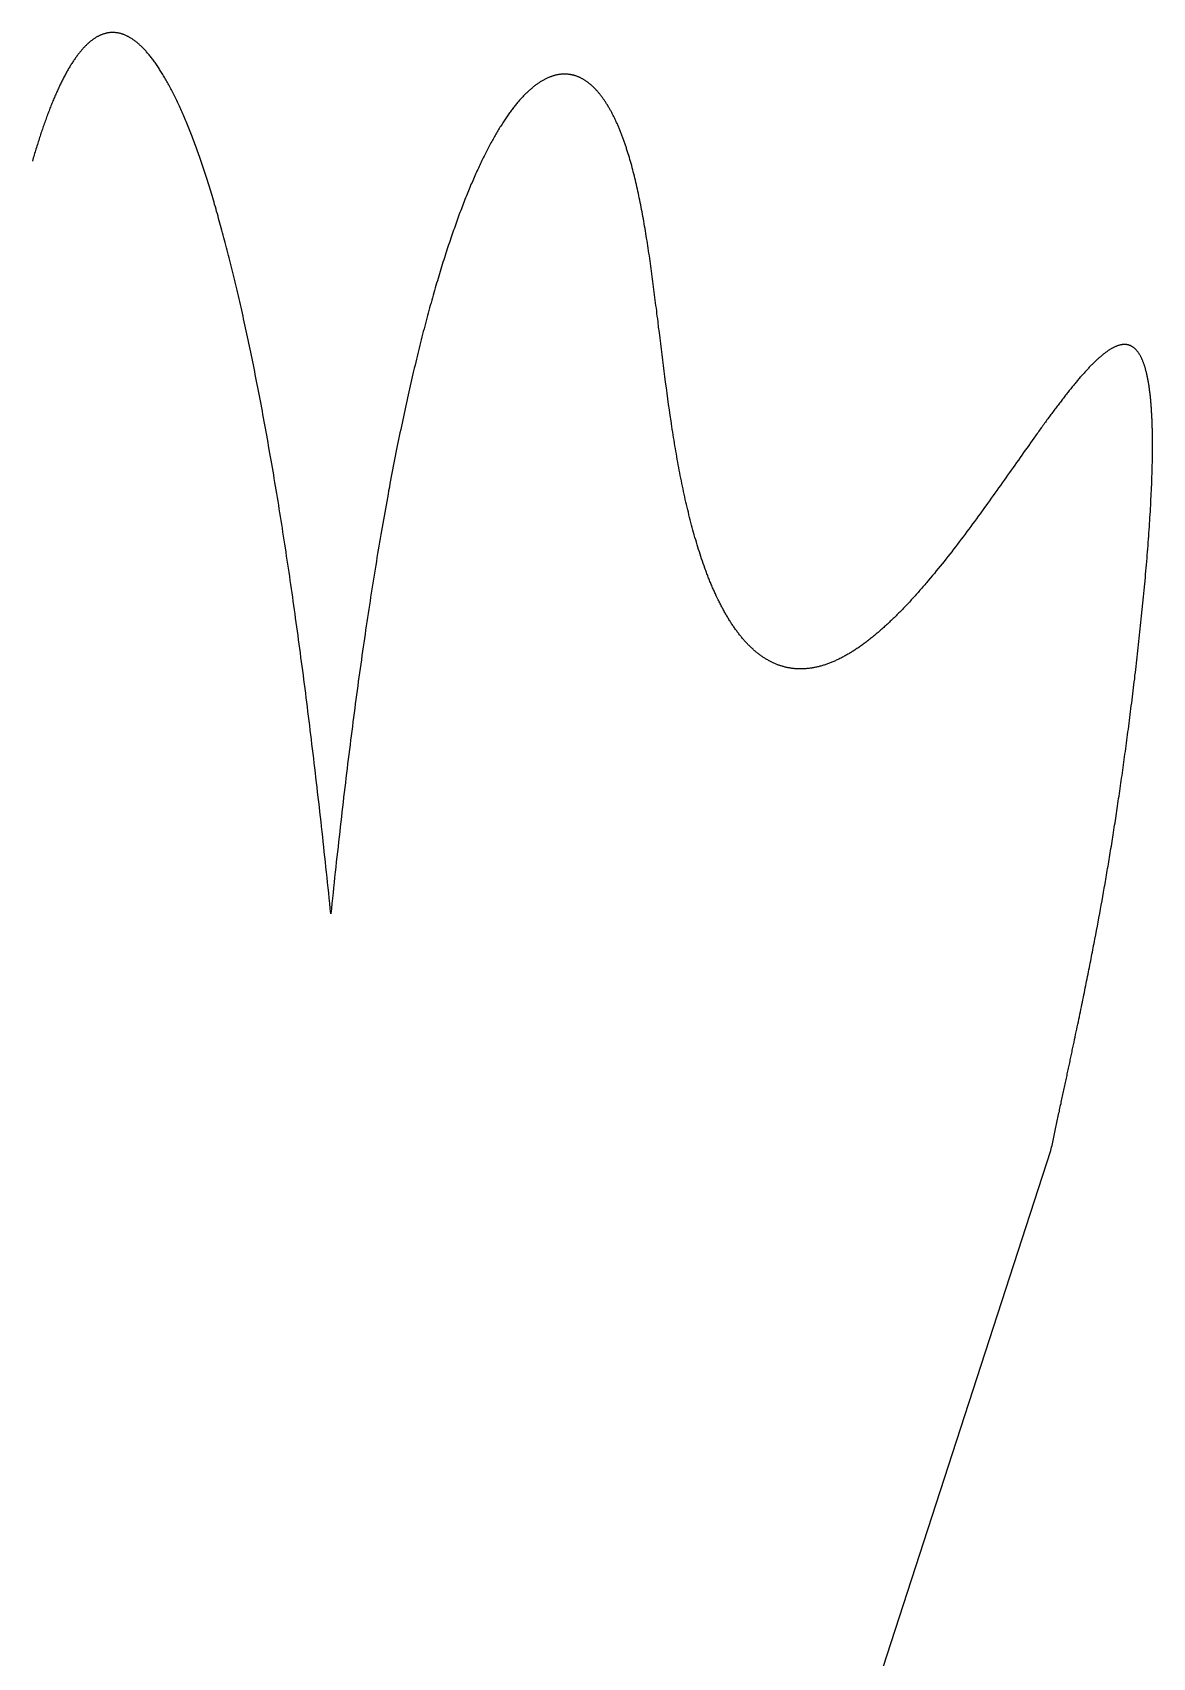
# Model space of a CAD drawing. Extents: x 10 to 579, y 44 to 800.
# Drawn here: x 332.65 to 360.15, y 188.5 to 228.39 of the extents above; entities that cross this region are included whole.
import ezdxf

# ---------------------------------------------------------------- set-up
doc = ezdxf.new("R2010")
doc.units = 0
doc.header["$MEASUREMENT"] = 0
doc.layers.get('0').update_dxf_attribs({"lineweight": 0})

# ---------------------------------------------------------------- blocks, each defined once
blk = doc.blocks.new('Block_4')
at = {"color": 18, "lineweight": 25, "true_color": 0x000000}
blk.add_line((351.127, 180.841), (357.659, 200.945), dxfattribs=at)
for points in [[(339.976, 206.755), (339.962, 206.884), (339.949, 207.012), (339.936, 207.141), (339.923, 207.269), (339.909, 207.396), (339.896, 207.523), (339.882, 207.65), (339.869, 207.776), (339.856, 207.902), (339.842, 208.028), (339.829, 208.153), (339.815, 208.277), (339.802, 208.402), (339.788, 208.526), (339.775, 208.649), (339.761, 208.772), (339.747, 208.895), (339.734, 209.017), (339.72, 209.139), (339.706, 209.261), (339.693, 209.382), (339.679, 209.503), (339.665, 209.623), (339.651, 209.743), (339.638, 209.863), (339.624, 209.982), (339.61, 210.101), (339.596, 210.219), (339.582, 210.337), (339.568, 210.455), (339.554, 210.572), (339.54, 210.689), (339.526, 210.805), (339.512, 210.921), (339.498, 211.037), (339.484, 211.152), (339.47, 211.267), (339.456, 211.381), (339.442, 211.495), (339.428, 211.609), (339.414, 211.722), (339.4, 211.835), (339.385, 211.948), (339.371, 212.06), (339.357, 212.172), (339.343, 212.283), (339.328, 212.394), (339.314, 212.504), (339.3, 212.614), (339.285, 212.724), (339.271, 212.833), (339.256, 212.942), (339.242, 213.051), (339.228, 213.159), (339.213, 213.267), (339.199, 213.374), (339.184, 213.481), (339.17, 213.588), (339.155, 213.694), (339.14, 213.8), (339.126, 213.905), (339.111, 214.01), (339.097, 214.115), (339.082, 214.219), (339.067, 214.323), (339.052, 214.426), (339.038, 214.529), (339.023, 214.632), (339.008, 214.734), (338.993, 214.836), (338.979, 214.937), (338.964, 215.038), (338.949, 215.139), (338.934, 215.239), (338.919, 215.339), (338.904, 215.439), (338.889, 215.538), (338.874, 215.636), (338.859, 215.735), (338.844, 215.833), (338.829, 215.93), (338.814, 216.027), (338.799, 216.124), (338.784, 216.22), (338.769, 216.316), (338.754, 216.412), (338.739, 216.507), (338.724, 216.602), (338.709, 216.696), (338.694, 216.79), (338.678, 216.884), (338.663, 216.977), (338.648, 217.07), (338.633, 217.162), (338.617, 217.254), (338.602, 217.346), (338.587, 217.437), (338.572, 217.528), (338.556, 217.618), (338.541, 217.708), (338.525, 217.798), (338.51, 217.887), (338.495, 217.976), (338.479, 218.065), (338.464, 218.153), (338.448, 218.241), (338.433, 218.328), (338.417, 218.415), (338.402, 218.501), (338.386, 218.587), (338.371, 218.673), (338.355, 218.759), (338.34, 218.844), (338.324, 218.928), (338.309, 219.012), (338.293, 219.096), (338.277, 219.179), (338.262, 219.262), (338.246, 219.345), (338.23, 219.427), (338.215, 219.509), (338.199, 219.591), (338.183, 219.672), (338.168, 219.752), (338.152, 219.833), (338.136, 219.913), (338.12, 219.992), (338.105, 220.071), (338.089, 220.15), (338.073, 220.228), (338.057, 220.306), (338.041, 220.384), (338.025, 220.461), (338.01, 220.538), (337.994, 220.614), (337.978, 220.69), (337.962, 220.766), (337.946, 220.841), (337.93, 220.916), (337.914, 220.99), (337.898, 221.064), (337.882, 221.138), (337.866, 221.211), (337.85, 221.284), (337.834, 221.357), (337.818, 221.429), (337.802, 221.5), (337.786, 221.572), (337.77, 221.643), (337.754, 221.713), (337.738, 221.784), (337.722, 221.853), (337.706, 221.923), (337.69, 221.992), (337.674, 222.06), (337.658, 222.129), (337.642, 222.197), (337.626, 222.264), (337.609, 222.331), (337.593, 222.398), (337.577, 222.464), (337.561, 222.53), (337.545, 222.596), (337.529, 222.661), (337.512, 222.726), (337.496, 222.79), (337.48, 222.854), (337.464, 222.918), (337.448, 222.981), (337.431, 223.044), (337.415, 223.106), (337.399, 223.168), (337.383, 223.23), (337.367, 223.291), (337.35, 223.352), (337.334, 223.413), (337.318, 223.473), (337.302, 223.533), (337.285, 223.592), (337.269, 223.651), (337.253, 223.71), (337.236, 223.768), (337.22, 223.826), (337.204, 223.884), (337.188, 223.941), (337.171, 223.998), (337.155, 224.054), (337.139, 224.11), (337.122, 224.166), (337.106, 224.221), (337.09, 224.276), (337.073, 224.33), (337.057, 224.384), (337.041, 224.438), (337.024, 224.491), (337.008, 224.544), (336.992, 224.597), (336.975, 224.649), (336.959, 224.701), (336.943, 224.752), (336.926, 224.804), (336.91, 224.854), (336.893, 224.905), (336.877, 224.954), (336.861, 225.004), (336.844, 225.053), (336.828, 225.102), (336.812, 225.151), (336.795, 225.199), (336.779, 225.246), (336.763, 225.294), (336.746, 225.341), (336.73, 225.387), (336.714, 225.433), (336.697, 225.479), (336.681, 225.525), (336.664, 225.57), (336.648, 225.614), (336.632, 225.659), (336.615, 225.703), (336.599, 225.746), (336.583, 225.789), (336.566, 225.832), (336.55, 225.875), (336.534, 225.917), (336.517, 225.959), (336.501, 226), (336.485, 226.041), (336.468, 226.081), (336.452, 226.122), (336.436, 226.162), (336.419, 226.201), (336.403, 226.24), (336.387, 226.279), (336.37, 226.317), (336.354, 226.355), (336.338, 226.393), (336.321, 226.43), (336.305, 226.467), (336.289, 226.504), (336.272, 226.54), (336.256, 226.576), (336.24, 226.611), (336.224, 226.647), (336.207, 226.681), (336.191, 226.716), (336.175, 226.75), (336.159, 226.783), (336.142, 226.817), (336.126, 226.85), (336.11, 226.882), (336.094, 226.914), (336.077, 226.946), (336.061, 226.978), (336.045, 227.009), (336.029, 227.04), (336.013, 227.07), (335.996, 227.1), (335.98, 227.13), (335.964, 227.159), (335.948, 227.188), (335.932, 227.217), (335.916, 227.245), (335.9, 227.273), (335.883, 227.3), (335.867, 227.327), (335.851, 227.354), (335.835, 227.381), (335.819, 227.407), (335.803, 227.433), (335.787, 227.458), (335.771, 227.483), (335.755, 227.508), (335.739, 227.532), (335.723, 227.556), (335.707, 227.58), (335.691, 227.603), (335.675, 227.626), (335.659, 227.649), (335.643, 227.671), (335.627, 227.693), (335.611, 227.714), (335.595, 227.735), (335.579, 227.756), (335.563, 227.777), (335.547, 227.797), (335.531, 227.817), (335.516, 227.836), (335.5, 227.855), (335.484, 227.874), (335.468, 227.892), (335.452, 227.91), (335.436, 227.928), (335.421, 227.945), (335.405, 227.962), (335.389, 227.979), (335.373, 227.996), (335.358, 228.012), (335.342, 228.027), (335.326, 228.042), (335.311, 228.057), (335.295, 228.072), (335.279, 228.086), (335.264, 228.1), (335.248, 228.114), (335.232, 228.127), (335.217, 228.14), (335.201, 228.153), (335.186, 228.165), (335.17, 228.177), (335.155, 228.189), (335.139, 228.2), (335.124, 228.211), (335.108, 228.221), (335.093, 228.232), (335.077, 228.242), (335.062, 228.251), (335.046, 228.261), (335.031, 228.269), (335.016, 228.278), (335, 228.286), (334.985, 228.294), (334.97, 228.302), (334.954, 228.309), (334.939, 228.316), (334.924, 228.323), (334.908, 228.329), (334.893, 228.335), (334.878, 228.341), (334.863, 228.346), (334.848, 228.351), (334.832, 228.356), (334.817, 228.36), (334.802, 228.364), (334.787, 228.368), (334.772, 228.372), (334.757, 228.375), (334.742, 228.377), (334.727, 228.38), (334.712, 228.382), (334.697, 228.384), (334.682, 228.385), (334.667, 228.386), (334.652, 228.387), (334.637, 228.388), (334.622, 228.388), (334.608, 228.388), (334.593, 228.388), (334.578, 228.387), (334.563, 228.386), (334.548, 228.385), (334.534, 228.383), (334.519, 228.381), (334.504, 228.379), (334.49, 228.376), (334.475, 228.373), (334.46, 228.37), (334.446, 228.367), (334.431, 228.363), (334.417, 228.359), (334.402, 228.355), (334.387, 228.35), (334.373, 228.345), (334.359, 228.34), (334.344, 228.334), (334.33, 228.328), (334.315, 228.322), (334.301, 228.316), (334.287, 228.309), (334.272, 228.302), (334.258, 228.294), (334.244, 228.287), (334.229, 228.279), (334.215, 228.27), (334.201, 228.262), (334.187, 228.253), (334.173, 228.244), (334.158, 228.234), (334.144, 228.225), (334.13, 228.215), (334.116, 228.204), (334.102, 228.194), (334.088, 228.183), (334.074, 228.172), (334.06, 228.16), (334.046, 228.149), (334.032, 228.137), (334.018, 228.124), (334.005, 228.112), (333.991, 228.099), (333.977, 228.086), (333.963, 228.073), (333.949, 228.059), (333.936, 228.045), (333.922, 228.031), (333.908, 228.016), (333.895, 228.001), (333.881, 227.986), (333.867, 227.971), (333.854, 227.955), (333.84, 227.94), (333.827, 227.923), (333.813, 227.907), (333.8, 227.89), (333.786, 227.873), (333.773, 227.856), (333.76, 227.839), (333.746, 227.821), (333.733, 227.803), (333.72, 227.785), (333.706, 227.766), (333.693, 227.747), (333.68, 227.728), (333.667, 227.709), (333.654, 227.689), (333.64, 227.67), (333.627, 227.65), (333.614, 227.629), (333.601, 227.609), (333.588, 227.588), (333.575, 227.567), (333.562, 227.545), (333.549, 227.524), (333.536, 227.502), (333.523, 227.48), (333.51, 227.457), (333.498, 227.435), (333.485, 227.412), (333.472, 227.389), (333.459, 227.366), (333.447, 227.342), (333.434, 227.318), (333.421, 227.294), (333.409, 227.27), (333.396, 227.245), (333.383, 227.221), (333.371, 227.196), (333.358, 227.171), (333.346, 227.145), (333.333, 227.119), (333.321, 227.093), (333.308, 227.067), (333.296, 227.041), (333.284, 227.014), (333.271, 226.987), (333.259, 226.96), (333.247, 226.933), (333.234, 226.906), (333.222, 226.878), (333.21, 226.85), (333.198, 226.822), (333.186, 226.793), (333.174, 226.765), (333.162, 226.736), (333.15, 226.707), (333.137, 226.678), (333.126, 226.648), (333.114, 226.619), (333.102, 226.589), (333.09, 226.559), (333.078, 226.528), (333.066, 226.498), (333.054, 226.467), (333.042, 226.436), (333.031, 226.405), (333.019, 226.374), (333.007, 226.342), (332.995, 226.31), (332.984, 226.278), (332.972, 226.246), (332.96, 226.214), (332.949, 226.181), (332.937, 226.149), (332.926, 226.116), (332.914, 226.083), (332.903, 226.049), (332.891, 226.016), (332.88, 225.982), (332.869, 225.948), (332.857, 225.914), (332.846, 225.88), (332.835, 225.846), (332.823, 225.811), (332.812, 225.776), (332.801, 225.741), (332.79, 225.706), (332.778, 225.671), (332.767, 225.635), (332.756, 225.6), (332.745, 225.564), (332.734, 225.528), (332.723, 225.492), (332.712, 225.455), (332.701, 225.419), (332.69, 225.382), (332.679, 225.345), (332.668, 225.308), (332.657, 225.271), (332.647, 225.234)], [(357.659, 200.945), (357.668, 200.987), (357.677, 201.028), (357.686, 201.069), (357.694, 201.111), (357.703, 201.152), (357.712, 201.193), (357.721, 201.233), (357.73, 201.274), (357.739, 201.315), (357.747, 201.355), (357.756, 201.395), (357.765, 201.435), (357.773, 201.475), (357.782, 201.515), (357.79, 201.555), (357.799, 201.594), (357.807, 201.634), (357.816, 201.673), (357.824, 201.712), (357.833, 201.751), (357.841, 201.79), (357.849, 201.829), (357.857, 201.868), (357.866, 201.906), (357.874, 201.944), (357.882, 201.983), (357.89, 202.021), (357.898, 202.059), (357.907, 202.096), (357.915, 202.134), (357.923, 202.172), (357.931, 202.209), (357.939, 202.246), (357.947, 202.283), (357.955, 202.32), (357.962, 202.357), (357.97, 202.394), (357.978, 202.431), (357.986, 202.467), (357.994, 202.504), (358.001, 202.54), (358.009, 202.576), (358.017, 202.612), (358.024, 202.648), (358.032, 202.683), (358.04, 202.719), (358.047, 202.754), (358.055, 202.79), (358.062, 202.825), (358.07, 202.86), (358.077, 202.895), (358.085, 202.93), (358.092, 202.965), (358.099, 202.999), (358.107, 203.034), (358.114, 203.068), (358.121, 203.102), (358.128, 203.136), (358.136, 203.17), (358.143, 203.204), (358.15, 203.238), (358.157, 203.272), (358.164, 203.305), (358.171, 203.339), (358.178, 203.372), (358.185, 203.405), (358.199, 203.471), (358.213, 203.537), (358.227, 203.602), (358.24, 203.667), (358.254, 203.731), (358.267, 203.795), (358.28, 203.858), (358.294, 203.921), (358.307, 203.984), (358.32, 204.046), (358.333, 204.108), (358.345, 204.169), (358.358, 204.23), (358.371, 204.291), (358.383, 204.351), (358.396, 204.411), (358.408, 204.471), (358.42, 204.53), (358.432, 204.589), (358.444, 204.648), (358.456, 204.706), (358.468, 204.764), (358.48, 204.821), (358.491, 204.879), (358.503, 204.936), (358.515, 204.993), (358.526, 205.049), (358.537, 205.105), (358.549, 205.161), (358.56, 205.217), (358.571, 205.273), (358.582, 205.328), (358.593, 205.383), (358.604, 205.438), (358.615, 205.492), (358.626, 205.547), (358.636, 205.601), (358.647, 205.655), (358.658, 205.709), (358.668, 205.762), (358.678, 205.816), (358.689, 205.869), (358.699, 205.923), (358.709, 205.976), (358.72, 206.029), (358.73, 206.081), (358.74, 206.134), (358.76, 206.239), (358.78, 206.344), (358.8, 206.449), (358.819, 206.553), (358.838, 206.658), (358.858, 206.762), (358.877, 206.866), (358.896, 206.97), (358.914, 207.075), (358.933, 207.179), (358.952, 207.284), (358.97, 207.389), (358.989, 207.495), (358.998, 207.548), (359.007, 207.601), (359.016, 207.654), (359.025, 207.708), (359.034, 207.761), (359.043, 207.815), (359.052, 207.868), (359.062, 207.922), (359.071, 207.977), (359.08, 208.031), (359.089, 208.085), (359.098, 208.14), (359.107, 208.195), (359.116, 208.25), (359.125, 208.305), (359.134, 208.361), (359.143, 208.416), (359.152, 208.472), (359.161, 208.528), (359.17, 208.585), (359.179, 208.641), (359.188, 208.698), (359.197, 208.756), (359.206, 208.813), (359.215, 208.871), (359.224, 208.929), (359.233, 208.987), (359.242, 209.045), (359.251, 209.104), (359.26, 209.163), (359.269, 209.222), (359.278, 209.282), (359.287, 209.342), (359.296, 209.402), (359.305, 209.463), (359.314, 209.524), (359.323, 209.585), (359.332, 209.646), (359.341, 209.708), (359.35, 209.77), (359.359, 209.833), (359.369, 209.896), (359.378, 209.959), (359.387, 210.022), (359.396, 210.086), (359.405, 210.15), (359.414, 210.215), (359.423, 210.279), (359.432, 210.345), (359.442, 210.41), (359.451, 210.476), (359.46, 210.542), (359.469, 210.608), (359.478, 210.675), (359.487, 210.742), (359.497, 210.81), (359.506, 210.878), (359.515, 210.946), (359.524, 211.015), (359.533, 211.083), (359.542, 211.153), (359.552, 211.222), (359.561, 211.292), (359.57, 211.362), (359.579, 211.433), (359.588, 211.504), (359.597, 211.575), (359.607, 211.646), (359.616, 211.718), (359.625, 211.79), (359.634, 211.862), (359.643, 211.935), (359.652, 212.008), (359.661, 212.081), (359.67, 212.155), (359.68, 212.229), (359.689, 212.303), (359.698, 212.377), (359.707, 212.452), (359.716, 212.527), (359.724, 212.602), (359.733, 212.677), (359.742, 212.753), (359.751, 212.829), (359.76, 212.905), (359.769, 212.981), (359.778, 213.058), (359.786, 213.134), (359.795, 213.211), (359.804, 213.288), (359.812, 213.365), (359.821, 213.443), (359.829, 213.52), (359.838, 213.598), (359.846, 213.676), (359.854, 213.754), (359.863, 213.832), (359.871, 213.91), (359.887, 214.067), (359.903, 214.224), (359.919, 214.381), (359.934, 214.539), (359.949, 214.696), (359.964, 214.854), (359.978, 215.011), (359.985, 215.09), (359.992, 215.168), (359.999, 215.247), (360.006, 215.325), (360.012, 215.403), (360.019, 215.482), (360.025, 215.56), (360.031, 215.638), (360.038, 215.715), (360.044, 215.793), (360.049, 215.87), (360.055, 215.948), (360.061, 216.025), (360.066, 216.102), (360.072, 216.178), (360.077, 216.255), (360.082, 216.331), (360.087, 216.407), (360.092, 216.483), (360.096, 216.558), (360.101, 216.633), (360.105, 216.708), (360.109, 216.783), (360.113, 216.857), (360.117, 216.931), (360.121, 217.004), (360.124, 217.077), (360.128, 217.15), (360.131, 217.222), (360.134, 217.294), (360.136, 217.366), (360.138, 217.401), (360.139, 217.437), (360.14, 217.472), (360.141, 217.507), (360.143, 217.542), (360.144, 217.577), (360.145, 217.612), (360.146, 217.647), (360.147, 217.682), (360.147, 217.716), (360.148, 217.751), (360.149, 217.785), (360.15, 217.819), (360.15, 217.853), (360.151, 217.887), (360.152, 217.921), (360.152, 217.955), (360.153, 217.988), (360.153, 218.021), (360.153, 218.055), (360.154, 218.088), (360.154, 218.121), (360.154, 218.154), (360.154, 218.186), (360.154, 218.219), (360.154, 218.251), (360.154, 218.283), (360.154, 218.315), (360.154, 218.347), (360.154, 218.379), (360.154, 218.411), (360.153, 218.442), (360.153, 218.473), (360.153, 218.505), (360.152, 218.536), (360.152, 218.566), (360.151, 218.597), (360.15, 218.627), (360.15, 218.658), (360.149, 218.688), (360.148, 218.718), (360.147, 218.748), (360.146, 218.777), (360.145, 218.807), (360.144, 218.836), (360.143, 218.865), (360.142, 218.894), (360.14, 218.923), (360.139, 218.951), (360.138, 218.98), (360.136, 219.008), (360.135, 219.036), (360.133, 219.064), (360.131, 219.092), (360.13, 219.119), (360.128, 219.146), (360.126, 219.173), (360.124, 219.2), (360.122, 219.227), (360.12, 219.253), (360.118, 219.28), (360.116, 219.306), (360.113, 219.332), (360.111, 219.357), (360.109, 219.383), (360.106, 219.408), (360.104, 219.433), (360.101, 219.458), (360.098, 219.483), (360.096, 219.507), (360.093, 219.531), (360.09, 219.555), (360.087, 219.579), (360.084, 219.603), (360.081, 219.626), (360.078, 219.649), (360.075, 219.672), (360.071, 219.695), (360.068, 219.718), (360.064, 219.74), (360.061, 219.762), (360.057, 219.784), (360.054, 219.805), (360.05, 219.827), (360.046, 219.848), (360.042, 219.869), (360.038, 219.89), (360.034, 219.91), (360.03, 219.93), (360.026, 219.95), (360.022, 219.97), (360.017, 219.99), (360.013, 220.009), (360.008, 220.028), (360.004, 220.047), (359.999, 220.066), (359.994, 220.084), (359.99, 220.102), (359.985, 220.12), (359.98, 220.138), (359.975, 220.155), (359.97, 220.172), (359.964, 220.189), (359.959, 220.206), (359.954, 220.222), (359.948, 220.238), (359.943, 220.254), (359.937, 220.27), (359.932, 220.285), (359.926, 220.3), (359.92, 220.315), (359.914, 220.33), (359.908, 220.344), (359.902, 220.358), (359.896, 220.372), (359.89, 220.386), (359.884, 220.399), (359.877, 220.412), (359.871, 220.425), (359.864, 220.438), (359.858, 220.45), (359.851, 220.462), (359.844, 220.474), (359.837, 220.486), (359.83, 220.497), (359.823, 220.508), (359.816, 220.519), (359.809, 220.529), (359.802, 220.54), (359.794, 220.55), (359.787, 220.559), (359.779, 220.569), (359.772, 220.578), (359.764, 220.587), (359.756, 220.596), (359.748, 220.604), (359.74, 220.612), (359.732, 220.62), (359.724, 220.628), (359.716, 220.635), (359.708, 220.642), (359.699, 220.649), (359.691, 220.655), (359.682, 220.662), (359.674, 220.668), (359.665, 220.673), (359.656, 220.679), (359.647, 220.684), (359.638, 220.689), (359.629, 220.693), (359.62, 220.698), (359.611, 220.702), (359.602, 220.706), (359.592, 220.709), (359.583, 220.712), (359.573, 220.715), (359.564, 220.718), (359.554, 220.721), (359.544, 220.723), (359.534, 220.725), (359.524, 220.726), (359.514, 220.728), (359.504, 220.729), (359.494, 220.73), (359.484, 220.73), (359.473, 220.73), (359.463, 220.73), (359.452, 220.73), (359.442, 220.73), (359.431, 220.729), (359.42, 220.728), (359.409, 220.726), (359.398, 220.725), (359.387, 220.723), (359.376, 220.721), (359.365, 220.718), (359.353, 220.716), (359.342, 220.713), (359.33, 220.709), (359.319, 220.706), (359.307, 220.702), (359.295, 220.698), (359.284, 220.694), (359.272, 220.689), (359.26, 220.684), (359.248, 220.679), (359.235, 220.674), (359.223, 220.668), (359.211, 220.662), (359.198, 220.656), (359.186, 220.65), (359.173, 220.643), (359.161, 220.636), (359.148, 220.629), (359.135, 220.622), (359.122, 220.614), (359.109, 220.606), (359.096, 220.598), (359.083, 220.589), (359.069, 220.58), (359.056, 220.571), (359.043, 220.562), (359.029, 220.552), (359.016, 220.543), (359.002, 220.533), (358.988, 220.522), (358.974, 220.512), (358.96, 220.501), (358.946, 220.49), (358.932, 220.479), (358.918, 220.467), (358.904, 220.455), (358.89, 220.443), (358.875, 220.431), (358.861, 220.419), (358.846, 220.406), (358.831, 220.393), (358.817, 220.38), (358.802, 220.366), (358.787, 220.353), (358.772, 220.339), (358.757, 220.324), (358.742, 220.31), (358.727, 220.295), (358.711, 220.28), (358.696, 220.265), (358.681, 220.25), (358.665, 220.234), (358.649, 220.219), (358.634, 220.203), (358.618, 220.186), (358.602, 220.17), (358.586, 220.153), (358.57, 220.136), (358.554, 220.119), (358.538, 220.102), (358.522, 220.084), (358.506, 220.066), (358.489, 220.048), (358.473, 220.03), (358.456, 220.012), (358.44, 219.993), (358.423, 219.974), (358.406, 219.955), (358.39, 219.936), (358.373, 219.916), (358.356, 219.896), (358.339, 219.877), (358.322, 219.856), (358.305, 219.836), (358.287, 219.816), (358.27, 219.795), (358.253, 219.774), (358.235, 219.753), (358.218, 219.732), (358.2, 219.71), (358.183, 219.689), (358.165, 219.667), (358.147, 219.645), (358.129, 219.623), (358.111, 219.6), (358.093, 219.578), (358.075, 219.555), (358.057, 219.532), (358.039, 219.509), (358.021, 219.485), (358.002, 219.462), (357.984, 219.438), (357.965, 219.414), (357.947, 219.391), (357.928, 219.366), (357.91, 219.342), (357.891, 219.318), (357.872, 219.293), (357.853, 219.268), (357.834, 219.243), (357.815, 219.218), (357.796, 219.193), (357.777, 219.167), (357.758, 219.142), (357.739, 219.116), (357.719, 219.09), (357.7, 219.064), (357.681, 219.038), (357.661, 219.012), (357.642, 218.985), (357.622, 218.959), (357.602, 218.932), (357.583, 218.905), (357.563, 218.878), (357.543, 218.851), (357.523, 218.824), (357.503, 218.796), (357.483, 218.769), (357.463, 218.741), (357.443, 218.713), (357.423, 218.685), (357.403, 218.657), (357.382, 218.629), (357.362, 218.601), (357.342, 218.573), (357.321, 218.544), (357.301, 218.516), (357.28, 218.487), (357.26, 218.458), (357.239, 218.429), (357.198, 218.371), (357.156, 218.313), (357.114, 218.254), (357.072, 218.194), (357.03, 218.135), (356.987, 218.075), (356.945, 218.015), (356.902, 217.954), (356.859, 217.893), (356.816, 217.832), (356.772, 217.771), (356.729, 217.709), (356.685, 217.647), (356.641, 217.585), (356.597, 217.523), (356.553, 217.461), (356.509, 217.398), (356.465, 217.335), (356.42, 217.272), (356.375, 217.209), (356.33, 217.146), (356.285, 217.083), (356.24, 217.02), (356.195, 216.957), (356.15, 216.893), (356.104, 216.83), (356.013, 216.703), (355.921, 216.577), (355.875, 216.514), (355.829, 216.451), (355.783, 216.388), (355.736, 216.325), (355.69, 216.262), (355.643, 216.199), (355.597, 216.137), (355.55, 216.075), (355.504, 216.012), (355.457, 215.95), (355.41, 215.889), (355.363, 215.827), (355.316, 215.766), (355.269, 215.705), (355.222, 215.644), (355.175, 215.584), (355.128, 215.524), (355.081, 215.464), (355.034, 215.405), (354.987, 215.346), (354.939, 215.287), (354.892, 215.229), (354.845, 215.171), (354.798, 215.113), (354.75, 215.056), (354.703, 215), (354.656, 214.943), (354.632, 214.916), (354.608, 214.888), (354.585, 214.86), (354.561, 214.832), (354.537, 214.805), (354.514, 214.778), (354.49, 214.751), (354.467, 214.723), (354.443, 214.697), (354.419, 214.67), (354.396, 214.643), (354.372, 214.617), (354.348, 214.59), (354.325, 214.564), (354.301, 214.538), (354.278, 214.512), (354.254, 214.486), (354.231, 214.46), (354.207, 214.435), (354.183, 214.409), (354.16, 214.384), (354.136, 214.359), (354.113, 214.334), (354.089, 214.309), (354.066, 214.285), (354.042, 214.26), (354.019, 214.236), (353.996, 214.212), (353.972, 214.188), (353.949, 214.164), (353.925, 214.14), (353.902, 214.117), (353.878, 214.093), (353.855, 214.07), (353.832, 214.047), (353.808, 214.024), (353.785, 214.002), (353.762, 213.979), (353.738, 213.957), (353.715, 213.935), (353.692, 213.913), (353.669, 213.891), (353.646, 213.869), (353.622, 213.848), (353.599, 213.827), (353.576, 213.806), (353.553, 213.785), (353.53, 213.764), (353.507, 213.744), (353.484, 213.723), (353.461, 213.703), (353.438, 213.683), (353.415, 213.663), (353.392, 213.644), (353.369, 213.625), (353.346, 213.605), (353.323, 213.586), (353.3, 213.568), (353.277, 213.549), (353.254, 213.531), (353.232, 213.512), (353.209, 213.495), (353.186, 213.477), (353.163, 213.459), (353.141, 213.442), (353.118, 213.425), (353.095, 213.408), (353.073, 213.391), (353.05, 213.374), (353.028, 213.358), (353.005, 213.342), (352.983, 213.326), (352.96, 213.31), (352.938, 213.295), (352.916, 213.28), (352.893, 213.264), (352.871, 213.25), (352.849, 213.235), (352.826, 213.221), (352.804, 213.206), (352.782, 213.192), (352.76, 213.179), (352.738, 213.165), (352.716, 213.152), (352.694, 213.139), (352.672, 213.126), (352.65, 213.113), (352.628, 213.101), (352.606, 213.088), (352.584, 213.076), (352.562, 213.064), (352.54, 213.053), (352.519, 213.042), (352.497, 213.03), (352.475, 213.02), (352.454, 213.009), (352.432, 212.998), (352.41, 212.988), (352.389, 212.978), (352.368, 212.969), (352.346, 212.959), (352.325, 212.95), (352.303, 212.941), (352.282, 212.932), (352.261, 212.923), (352.24, 212.915), (352.218, 212.907), (352.197, 212.899), (352.176, 212.891), (352.155, 212.883), (352.134, 212.876), (352.113, 212.869), (352.092, 212.862), (352.071, 212.856), (352.051, 212.85), (352.03, 212.844), (352.009, 212.838), (351.988, 212.832), (351.968, 212.827), (351.947, 212.822), (351.927, 212.817), (351.906, 212.812), (351.886, 212.807), (351.865, 212.803), (351.845, 212.799), (351.825, 212.795), (351.804, 212.792), (351.784, 212.789), (351.764, 212.786), (351.744, 212.783), (351.724, 212.78), (351.704, 212.778), (351.684, 212.776), (351.664, 212.774), (351.644, 212.772), (351.624, 212.771), (351.605, 212.769), (351.585, 212.768), (351.565, 212.768), (351.546, 212.767), (351.526, 212.767), (351.507, 212.767), (351.487, 212.767), (351.468, 212.767), (351.448, 212.768), (351.429, 212.769), (351.41, 212.77), (351.391, 212.771), (351.372, 212.773), (351.352, 212.774), (351.333, 212.776), (351.314, 212.779), (351.296, 212.781), (351.277, 212.784), (351.258, 212.787), (351.239, 212.79), (351.22, 212.793), (351.202, 212.797), (351.183, 212.8), (351.165, 212.805), (351.146, 212.809), (351.128, 212.813), (351.109, 212.818), (351.091, 212.823), (351.073, 212.828), (351.055, 212.833), (351.036, 212.839), (351.018, 212.845), (351, 212.851), (350.982, 212.857), (350.964, 212.863), (350.947, 212.87), (350.929, 212.877), (350.911, 212.884), (350.893, 212.891), (350.876, 212.899), (350.858, 212.907), (350.841, 212.915), (350.823, 212.923), (350.806, 212.931), (350.788, 212.94), (350.771, 212.949), (350.754, 212.958), (350.737, 212.967), (350.72, 212.976), (350.703, 212.986), (350.686, 212.996), (350.669, 213.006), (350.652, 213.016), (350.635, 213.027), (350.618, 213.037), (350.602, 213.048), (350.585, 213.059), (350.568, 213.07), (350.552, 213.082), (350.535, 213.094), (350.519, 213.106), (350.503, 213.118), (350.486, 213.13), (350.47, 213.142), (350.454, 213.155), (350.438, 213.168), (350.422, 213.181), (350.406, 213.194), (350.39, 213.208), (350.374, 213.222), (350.359, 213.235), (350.343, 213.249), (350.327, 213.264), (350.312, 213.278), (350.296, 213.293), (350.281, 213.308), (350.265, 213.323), (350.25, 213.338), (350.235, 213.353), (350.219, 213.369), (350.204, 213.384), (350.189, 213.4), (350.174, 213.417), (350.159, 213.433), (350.144, 213.449), (350.129, 213.466), (350.114, 213.483), (350.1, 213.5), (350.085, 213.517), (350.07, 213.534), (350.056, 213.552), (350.041, 213.57), (350.027, 213.588), (350.013, 213.606), (349.998, 213.624), (349.984, 213.642), (349.97, 213.661), (349.956, 213.68), (349.942, 213.698), (349.928, 213.718), (349.914, 213.737), (349.9, 213.756), (349.886, 213.776), (349.873, 213.796), (349.859, 213.815), (349.845, 213.836), (349.832, 213.856), (349.818, 213.876), (349.805, 213.897), (349.791, 213.917), (349.778, 213.938), (349.765, 213.959), (349.752, 213.98), (349.739, 214.002), (349.726, 214.023), (349.713, 214.045), (349.7, 214.067), (349.687, 214.089), (349.674, 214.111), (349.661, 214.133), (349.649, 214.155), (349.636, 214.178), (349.623, 214.2), (349.611, 214.223), (349.598, 214.246), (349.586, 214.269), (349.574, 214.292), (349.561, 214.316), (349.549, 214.339), (349.537, 214.363), (349.525, 214.387), (349.513, 214.411), (349.501, 214.435), (349.489, 214.459), (349.477, 214.483), (349.466, 214.508), (349.454, 214.532), (349.442, 214.557), (349.431, 214.582), (349.419, 214.607), (349.408, 214.632), (349.396, 214.657), (349.385, 214.682), (349.374, 214.708), (349.363, 214.733), (349.351, 214.759), (349.34, 214.785), (349.329, 214.811), (349.318, 214.837), (349.307, 214.863), (349.296, 214.889), (349.286, 214.916), (349.275, 214.942), (349.264, 214.969), (349.254, 214.995), (349.243, 215.022), (349.233, 215.049), (349.222, 215.076), (349.212, 215.104), (349.201, 215.131), (349.191, 215.158), (349.181, 215.186), (349.171, 215.213), (349.161, 215.241), (349.141, 215.297), (349.121, 215.353), (349.101, 215.409), (349.082, 215.466), (349.063, 215.524), (349.044, 215.581), (349.025, 215.639), (349.007, 215.698), (348.988, 215.756), (348.97, 215.815), (348.952, 215.875), (348.935, 215.934), (348.917, 215.994), (348.9, 216.055), (348.883, 216.115), (348.866, 216.176), (348.85, 216.238), (348.833, 216.299), (348.817, 216.361), (348.801, 216.423), (348.786, 216.485), (348.77, 216.548), (348.755, 216.611), (348.739, 216.674), (348.724, 216.737), (348.71, 216.801), (348.695, 216.864), (348.68, 216.928), (348.666, 216.993), (348.652, 217.057), (348.638, 217.122), (348.624, 217.186), (348.611, 217.251), (348.597, 217.317), (348.584, 217.382), (348.571, 217.448), (348.558, 217.513), (348.545, 217.579), (348.533, 217.645), (348.52, 217.711), (348.508, 217.778), (348.496, 217.844), (348.484, 217.911), (348.472, 217.977), (348.46, 218.044), (348.449, 218.111), (348.437, 218.178), (348.426, 218.245), (348.415, 218.312), (348.404, 218.38), (348.393, 218.447), (348.382, 218.515), (348.371, 218.582), (348.361, 218.65), (348.35, 218.717), (348.34, 218.785), (348.33, 218.853), (348.31, 218.989), (348.29, 219.125), (348.271, 219.261), (348.252, 219.397), (348.233, 219.533), (348.215, 219.669), (348.196, 219.805), (348.179, 219.942), (348.161, 220.077), (348.144, 220.213), (348.127, 220.349), (348.11, 220.484), (348.093, 220.619), (348.076, 220.754), (348.059, 220.889), (348.043, 221.023), (348.026, 221.157), (348.01, 221.29), (348.002, 221.357), (347.993, 221.423), (347.985, 221.489), (347.977, 221.555), (347.969, 221.621), (347.96, 221.687), (347.952, 221.753), (347.944, 221.818), (347.935, 221.884), (347.927, 221.949), (347.919, 222.014), (347.91, 222.079), (347.902, 222.144), (347.893, 222.208), (347.885, 222.273), (347.876, 222.337), (347.868, 222.401), (347.859, 222.465), (347.85, 222.529), (347.841, 222.592), (347.833, 222.655), (347.824, 222.718), (347.815, 222.781), (347.806, 222.844), (347.797, 222.906), (347.787, 222.968), (347.778, 223.03), (347.769, 223.092), (347.76, 223.153), (347.75, 223.215), (347.741, 223.276), (347.731, 223.336), (347.721, 223.397), (347.711, 223.457), (347.701, 223.517), (347.691, 223.577), (347.681, 223.636), (347.671, 223.695), (347.661, 223.754), (347.65, 223.813), (347.64, 223.871), (347.629, 223.929), (347.618, 223.987), (347.608, 224.044), (347.597, 224.101), (347.586, 224.158), (347.574, 224.214), (347.563, 224.27), (347.551, 224.326), (347.54, 224.382), (347.528, 224.437), (347.516, 224.492), (347.504, 224.546), (347.492, 224.6), (347.48, 224.654), (347.467, 224.707), (347.455, 224.76), (347.442, 224.813), (347.429, 224.865), (347.416, 224.917), (347.403, 224.969), (347.39, 225.02), (347.376, 225.07), (347.363, 225.121), (347.349, 225.171), (347.335, 225.22), (347.321, 225.269), (347.307, 225.318), (347.292, 225.366), (347.278, 225.414), (347.263, 225.462), (347.255, 225.485), (347.248, 225.509), (347.24, 225.532), (347.233, 225.555), (347.225, 225.578), (347.218, 225.601), (347.21, 225.624), (347.202, 225.647), (347.194, 225.67), (347.186, 225.692), (347.179, 225.715), (347.171, 225.737), (347.163, 225.759), (347.155, 225.781), (347.147, 225.803), (347.139, 225.825), (347.13, 225.847), (347.122, 225.868), (347.114, 225.89), (347.106, 225.911), (347.097, 225.932), (347.089, 225.953), (347.081, 225.974), (347.072, 225.995), (347.064, 226.016), (347.055, 226.037), (347.047, 226.057), (347.038, 226.077), (347.029, 226.098), (347.021, 226.118), (347.012, 226.138), (347.003, 226.157), (346.994, 226.177), (346.985, 226.197), (346.976, 226.216), (346.967, 226.235), (346.958, 226.255), (346.949, 226.274), (346.94, 226.293), (346.931, 226.311), (346.922, 226.33), (346.912, 226.348), (346.903, 226.367), (346.894, 226.385), (346.884, 226.403), (346.875, 226.421), (346.865, 226.439), (346.856, 226.456), (346.846, 226.474), (346.836, 226.491), (346.827, 226.509), (346.817, 226.526), (346.807, 226.543), (346.797, 226.559), (346.787, 226.576), (346.777, 226.592), (346.767, 226.609), (346.757, 226.625), (346.747, 226.641), (346.737, 226.657), (346.727, 226.673), (346.717, 226.688), (346.707, 226.704), (346.696, 226.719), (346.686, 226.734), (346.675, 226.749), (346.665, 226.764), (346.655, 226.778), (346.644, 226.793), (346.633, 226.807), (346.623, 226.821), (346.612, 226.835), (346.601, 226.849), (346.591, 226.863), (346.58, 226.876), (346.569, 226.89), (346.558, 226.903), (346.547, 226.916), (346.536, 226.929), (346.525, 226.942), (346.514, 226.954), (346.502, 226.966), (346.491, 226.979), (346.48, 226.991), (346.469, 227.002), (346.457, 227.014), (346.446, 227.026), (346.435, 227.037), (346.423, 227.048), (346.411, 227.059), (346.4, 227.07), (346.388, 227.08), (346.377, 227.091), (346.365, 227.101), (346.353, 227.111), (346.341, 227.121), (346.329, 227.131), (346.317, 227.14), (346.306, 227.15), (346.294, 227.159), (346.281, 227.168), (346.269, 227.177), (346.257, 227.185), (346.245, 227.194), (346.233, 227.202), (346.221, 227.21), (346.208, 227.218), (346.196, 227.226), (346.183, 227.233), (346.171, 227.24), (346.159, 227.247), (346.146, 227.254), (346.133, 227.261), (346.121, 227.268), (346.108, 227.274), (346.095, 227.28), (346.083, 227.286), (346.07, 227.292), (346.057, 227.297), (346.044, 227.302), (346.031, 227.308), (346.018, 227.313), (346.005, 227.317), (345.992, 227.322), (345.979, 227.326), (345.966, 227.33), (345.953, 227.334), (345.939, 227.338), (345.926, 227.341), (345.913, 227.344), (345.899, 227.347), (345.886, 227.35), (345.872, 227.353), (345.859, 227.355), (345.845, 227.358), (345.832, 227.359), (345.818, 227.361), (345.805, 227.363), (345.791, 227.364), (345.777, 227.365), (345.763, 227.366), (345.75, 227.367), (345.736, 227.367), (345.722, 227.367), (345.708, 227.367), (345.694, 227.367), (345.68, 227.367), (345.666, 227.366), (345.652, 227.365), (345.638, 227.364), (345.623, 227.363), (345.609, 227.361), (345.595, 227.359), (345.581, 227.357), (345.566, 227.355), (345.552, 227.353), (345.537, 227.35), (345.523, 227.347), (345.509, 227.344), (345.494, 227.34), (345.479, 227.337), (345.465, 227.333), (345.45, 227.328), (345.436, 227.324), (345.421, 227.319), (345.406, 227.315), (345.391, 227.309), (345.377, 227.304), (345.362, 227.298), (345.347, 227.293), (345.332, 227.286), (345.317, 227.28), (345.302, 227.274), (345.287, 227.267), (345.272, 227.26), (345.257, 227.252), (345.242, 227.245), (345.226, 227.237), (345.211, 227.229), (345.196, 227.22), (345.181, 227.212), (345.165, 227.203), (345.15, 227.194), (345.135, 227.184), (345.119, 227.175), (345.104, 227.165), (345.089, 227.155), (345.073, 227.144), (345.058, 227.133), (345.042, 227.123), (345.026, 227.111), (345.011, 227.1), (344.995, 227.088), (344.98, 227.076), (344.964, 227.064), (344.948, 227.051), (344.932, 227.038), (344.917, 227.025), (344.901, 227.012), (344.885, 226.998), (344.869, 226.984), (344.853, 226.97), (344.837, 226.956), (344.821, 226.941), (344.805, 226.926), (344.789, 226.911), (344.773, 226.895), (344.757, 226.879), (344.741, 226.863), (344.725, 226.847), (344.709, 226.83), (344.693, 226.813), (344.676, 226.796), (344.66, 226.778), (344.644, 226.761), (344.628, 226.742), (344.611, 226.724), (344.595, 226.705), (344.579, 226.686), (344.562, 226.667), (344.546, 226.648), (344.529, 226.628), (344.513, 226.608), (344.497, 226.587), (344.48, 226.566), (344.464, 226.545), (344.447, 226.524), (344.431, 226.502), (344.414, 226.48), (344.397, 226.458), (344.381, 226.436), (344.364, 226.413), (344.347, 226.39), (344.331, 226.366), (344.314, 226.343), (344.297, 226.319), (344.281, 226.294), (344.264, 226.27), (344.247, 226.245), (344.23, 226.219), (344.214, 226.194), (344.197, 226.168), (344.18, 226.142), (344.163, 226.115), (344.146, 226.089), (344.129, 226.061), (344.112, 226.034), (344.095, 226.006), (344.078, 225.978), (344.061, 225.95), (344.044, 225.921), (344.027, 225.892), (344.01, 225.863), (343.993, 225.833), (343.976, 225.803), (343.959, 225.773), (343.942, 225.742), (343.925, 225.711), (343.908, 225.68), (343.891, 225.648), (343.874, 225.617), (343.857, 225.584), (343.84, 225.552), (343.822, 225.519), (343.805, 225.486), (343.788, 225.452), (343.771, 225.418), (343.754, 225.384), (343.737, 225.349), (343.719, 225.315), (343.702, 225.279), (343.685, 225.244), (343.668, 225.208), (343.65, 225.172), (343.633, 225.135), (343.616, 225.098), (343.598, 225.061), (343.581, 225.023), (343.564, 224.985), (343.547, 224.947), (343.529, 224.909), (343.512, 224.87), (343.495, 224.83), (343.477, 224.791), (343.46, 224.751), (343.443, 224.71), (343.425, 224.67), (343.408, 224.629), (343.39, 224.587), (343.373, 224.546), (343.356, 224.504), (343.338, 224.461), (343.321, 224.418), (343.304, 224.375), (343.286, 224.332), (343.269, 224.288), (343.251, 224.244), (343.234, 224.199), (343.217, 224.154), (343.199, 224.109), (343.182, 224.064), (343.164, 224.018), (343.147, 223.971), (343.129, 223.925), (343.112, 223.877), (343.095, 223.83), (343.077, 223.782), (343.06, 223.734), (343.042, 223.686), (343.025, 223.637), (343.008, 223.588), (342.99, 223.538), (342.973, 223.488), (342.955, 223.438), (342.938, 223.387), (342.921, 223.336), (342.903, 223.284), (342.886, 223.233), (342.868, 223.18), (342.851, 223.128), (342.834, 223.075), (342.816, 223.022), (342.799, 222.968), (342.781, 222.914), (342.764, 222.859), (342.747, 222.805), (342.729, 222.749), (342.712, 222.694), (342.695, 222.638), (342.677, 222.582), (342.66, 222.525), (342.643, 222.468), (342.625, 222.41), (342.608, 222.353), (342.591, 222.294), (342.573, 222.236), (342.556, 222.177), (342.539, 222.117), (342.521, 222.058), (342.504, 221.997), (342.487, 221.937), (342.47, 221.876), (342.452, 221.815), (342.435, 221.753), (342.418, 221.691), (342.401, 221.628), (342.383, 221.565), (342.366, 221.502), (342.349, 221.439), (342.332, 221.374), (342.315, 221.31), (342.298, 221.245), (342.28, 221.18), (342.263, 221.114), (342.246, 221.048), (342.229, 220.982), (342.212, 220.915), (342.195, 220.848), (342.178, 220.78), (342.161, 220.712), (342.144, 220.644), (342.127, 220.575), (342.11, 220.506), (342.093, 220.436), (342.076, 220.366), (342.059, 220.296), (342.042, 220.225), (342.025, 220.153), (342.008, 220.082), (341.991, 220.01), (341.974, 219.937), (341.957, 219.864), (341.941, 219.791), (341.924, 219.717), (341.907, 219.643), (341.89, 219.569), (341.873, 219.494), (341.857, 219.419), (341.84, 219.343), (341.823, 219.267), (341.806, 219.19), (341.79, 219.113), (341.773, 219.036), (341.756, 218.958), (341.74, 218.88), (341.723, 218.801), (341.707, 218.722), (341.69, 218.643), (341.673, 218.563), (341.657, 218.483), (341.64, 218.402), (341.624, 218.321), (341.607, 218.239), (341.591, 218.157), (341.575, 218.075), (341.558, 217.992), (341.542, 217.909), (341.525, 217.825), (341.509, 217.741), (341.493, 217.657), (341.476, 217.572), (341.46, 217.487), (341.444, 217.401), (341.428, 217.315), (341.412, 217.228), (341.395, 217.141), (341.379, 217.054), (341.363, 216.966), (341.347, 216.877), (341.331, 216.789), (341.315, 216.699), (341.299, 216.61), (341.283, 216.52), (341.267, 216.429), (341.251, 216.339), (341.235, 216.247), (341.219, 216.156), (341.203, 216.063), (341.187, 215.971), (341.171, 215.878), (341.156, 215.784), (341.14, 215.69), (341.124, 215.596), (341.108, 215.501), (341.093, 215.406), (341.077, 215.311), (341.061, 215.215), (341.046, 215.118), (341.03, 215.021), (341.015, 214.924), (340.999, 214.826), (340.984, 214.728), (340.968, 214.629), (340.953, 214.53), (340.937, 214.431), (340.922, 214.331), (340.907, 214.23), (340.891, 214.129), (340.876, 214.028), (340.861, 213.926), (340.845, 213.824), (340.83, 213.722), (340.815, 213.619), (340.8, 213.515), (340.785, 213.411), (340.77, 213.307), (340.755, 213.202), (340.74, 213.097), (340.725, 212.991), (340.71, 212.885), (340.695, 212.779), (340.68, 212.672), (340.665, 212.564), (340.65, 212.456), (340.635, 212.348), (340.62, 212.239), (340.606, 212.13), (340.591, 212.02), (340.576, 211.91), (340.562, 211.8), (340.547, 211.689), (340.532, 211.577), (340.518, 211.466), (340.503, 211.353), (340.489, 211.241), (340.474, 211.127), (340.46, 211.014), (340.446, 210.9), (340.431, 210.785), (340.417, 210.67), (340.403, 210.555), (340.388, 210.439), (340.374, 210.322), (340.36, 210.206), (340.346, 210.089), (340.332, 209.971), (340.317, 209.853), (340.303, 209.734), (340.289, 209.615), (340.275, 209.496), (340.261, 209.376), (340.247, 209.256), (340.233, 209.135), (340.22, 209.014), (340.206, 208.892), (340.192, 208.77), (340.178, 208.647), (340.164, 208.524), (340.151, 208.401), (340.137, 208.277), (340.123, 208.152), (340.11, 208.028), (340.096, 207.902), (340.083, 207.777), (340.069, 207.65), (340.056, 207.524), (340.042, 207.397), (340.029, 207.269), (340.016, 207.141), (340.002, 207.013), (339.989, 206.884), (339.976, 206.755)]]:
    blk.add_lwpolyline(points, dxfattribs=at)

msp = doc.modelspace()

# ---------------------------------------------------------------- block references
msp.add_blockref('Block_4', (0, 0))

doc.saveas('drawing.dxf')
